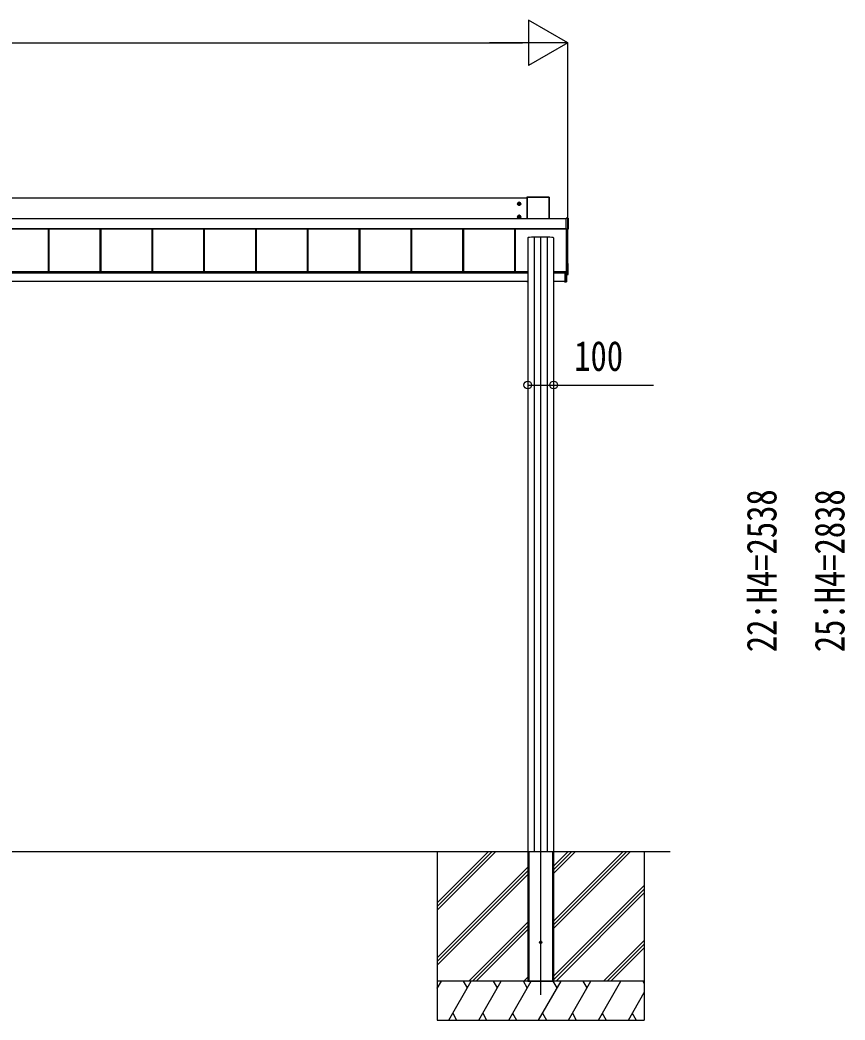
# Model space of a CAD drawing. Units: millimetres, scale not verified. Extents: x -14718 to 14718, y -10395 to 10395.
# Drawn here: x -3617 to -433, y -7998 to -4139 of the extents above; entities that cross this region are included whole.
import ezdxf
from ezdxf.enums import TextEntityAlignment as Align

# ---------------------------------------------------------------- set-up
doc = ezdxf.new("R2010")
doc.units = ezdxf.units.MM
doc.header["$LTSCALE"] = 50
for name, color, linetype in [('0-3_YKK_12', 2, 'Continuous'), ('0-4_YKK_A1', 4, 'Continuous'), ('0-5_YKK_D', 6, 'Continuous')]:
    doc.layers.add(name, color=color, linetype=linetype)
doc.styles.add('ＭＳ ゴシック', font='')
doc.styles.get('ＭＳ ゴシック').set_extended_font_data('MS Gothic')

msp = doc.modelspace()

# ---------------------------------------------------------------- linework, layer by layer
at = {"layer": '0-3_YKK_12'}
msp.add_line((-1607.43, -7900), (-1607.43, -4974.3), dxfattribs=at)
at = {"layer": '0-4_YKK_A1'}
for p, q in [((-1660.43, -4822.65), (-1660.43, -4904.81)), ((-1660.09, -4822.79), (-1660.43, -4822.65)), ((-1660.09, -4904.81), (-1660.09, -4822.79)), ((-1574.93, -4822.15), (-1659.93, -4822.15)), ((-1659.93, -4822.15), (-1659.59, -4822.29)), ((-1659.59, -4822.29), (-1659.59, -4822.78)), ((-1659.59, -4822.29), (-1575.27, -4822.29)), ((-1659.59, -4822.78), (-1659.59, -4904.81)), ((-1575.27, -4822.78), (-1659.59, -4822.78)), ((-1575.27, -4822.29), (-1574.93, -4822.15)), ((-1575.27, -4822.29), (-1575.27, -4822.78)), ((-1575.27, -4904.81), (-1575.27, -4822.78)), ((-1574.43, -4822.65), (-1574.77, -4822.79)), ((-1574.77, -4822.79), (-1574.77, -4904.81)), ((-1574.43, -4904.81), (-1574.43, -4822.65)), ((-1660.43, -4826.37), (-6754.43, -4826.37)), ((-1697.68, -4848.11), (-1683.18, -4848.11)), ((-1692.71, -4847.35), (-1693.43, -4847.35)), ((-1690.43, -4855.36), (-1690.43, -4840.86)), ((-1688.15, -4848.87), (-1687.43, -4848.87)), ((-1697.68, -4898.08), (-1683.18, -4898.08)), ((-1692.71, -4897.32), (-1693.43, -4897.32)), ((-1690.43, -4905.33), (-1690.43, -4890.83)), ((-1688.15, -4898.84), (-1687.43, -4898.84)), ((-6799.93, -4904.81), (-1508.93, -4904.81)), ((-6799.93, -4905.29), (-1508.93, -4905.29)), ((-1507.73, -4903.58), (-1508.93, -4903.58)), ((-1508.93, -4903.73), (-1508.93, -4903.58)), ((-1508.93, -4903.58), (-1508.93, -4903.58)), ((-1507.73, -4903.58), (-1508.93, -4903.58)), ((-1508.93, -4904.21), (-1508.93, -4903.73)), ((-1501.89, -4904.21), (-1508.93, -4904.21)), ((-1507.73, -4903.58), (-1507.73, -4903.58)), ((-1507.13, -4903.57), (-1507.18, -4903.57)), ((-1507.13, -4903.53), (-1501.43, -4903.53)), ((-1507.13, -4903.53), (-1507.13, -4903.57)), ((-1501.89, -4903.73), (-1501.43, -4903.53)), ((-1501.89, -4945.27), (-1501.89, -4904.21)), ((-1500.93, -4904.03), (-1501.39, -4904.23)), ((-1501.39, -4904.23), (-1501.39, -4945.29)), ((-1500.93, -4904.03), (-1500.93, -4946.01)), ((-6799.93, -4944.26), (-1508.93, -4944.26)), ((-6799.93, -4944.78), (-1508.93, -4944.78)), ((-1508.93, -4944.92), (-6799.93, -4944.92)), ((-3508.93, -4944.92), (-3508.93, -5111.15)), ((-3506.33, -4944.92), (-3506.33, -5111.15)), ((-3505.93, -4944.92), (-3505.93, -5111.15)), ((-3308.93, -4944.92), (-3308.93, -5111.15)), ((-3306.33, -4944.92), (-3306.33, -5111.15)), ((-3305.93, -4944.92), (-3305.93, -5111.15)), ((-3108.93, -4944.92), (-3108.93, -5111.15)), ((-3106.33, -4944.92), (-3106.33, -5111.15)), ((-3105.93, -4944.92), (-3105.93, -5111.15)), ((-2908.93, -4944.92), (-2908.93, -5111.15)), ((-2906.33, -4944.92), (-2906.33, -5111.15)), ((-2905.93, -4944.92), (-2905.93, -5111.15)), ((-2708.93, -4944.92), (-2708.93, -5111.15)), ((-2706.33, -4944.92), (-2706.33, -5111.15)), ((-2705.93, -4944.92), (-2705.93, -5111.15)), ((-2508.93, -4944.92), (-2508.93, -5111.15)), ((-2506.33, -4944.92), (-2506.33, -5111.15)), ((-2505.93, -4944.92), (-2505.93, -5111.15)), ((-2308.93, -4944.92), (-2308.93, -5111.15)), ((-2306.33, -4944.92), (-2306.33, -5111.15)), ((-2305.93, -4944.92), (-2305.93, -5111.15)), ((-2108.93, -4944.92), (-2108.93, -5111.15)), ((-2106.33, -4944.92), (-2106.33, -5111.15)), ((-2105.93, -4944.92), (-2105.93, -5111.15)), ((-1908.93, -4944.92), (-1908.93, -5111.15)), ((-1906.33, -4944.92), (-1906.33, -5111.15)), ((-1905.93, -4944.92), (-1905.93, -5111.15)), ((-1708.93, -4944.92), (-1708.93, -5111.15)), ((-1706.33, -4944.92), (-1706.33, -5111.15)), ((-1705.93, -4944.92), (-1705.93, -5111.15)), ((-1632.24, -4977.12), (-1632.24, -7347.5)), ((-1582.62, -4977.12), (-1582.62, -7347.5)), ((-1508.93, -4945.27), (-1501.89, -4945.27)), ((-1508.93, -4945.78), (-1508.93, -4946.33)), ((-1501.89, -4945.78), (-1508.93, -4945.78)), ((-1508.93, -4946.33), (-1507.73, -4946.33)), ((-1508.93, -4946.33), (-1508.93, -4946.33)), ((-1508.93, -4946.33), (-1507.73, -4946.33)), ((-1507.73, -4946.33), (-1507.73, -4946.33)), ((-1507.43, -5118.98), (-1507.43, -4946.34)), ((-1507.13, -4946.39), (-1507.13, -4946.51)), ((-1501.43, -4946.51), (-1507.13, -4946.51)), ((-1502.43, -5118.93), (-1502.43, -4946.51)), ((-1501.89, -4945.27), (-1501.89, -4945.78)), ((-1501.43, -4946.51), (-1501.89, -4945.78)), ((-1501.39, -4945.29), (-1500.93, -4946.01)), ((-1657.43, -4978.86), (-1657.43, -7343.5)), ((-1557.43, -4978.86), (-1557.43, -7343.5)), ((-1501.9, -5078.41), (-1502.43, -5078.38)), ((-1501.43, -5119.97), (-1501.43, -5078.91)), ((-1657.43, -5111.15), (-6697.43, -5111.15)), ((-1657.43, -5113.15), (-6697.43, -5113.15)), ((-1657.43, -5116.02), (-6693.43, -5116.02)), ((-1510.43, -5111.15), (-1557.43, -5111.15)), ((-1514.43, -5113.15), (-1557.43, -5113.15)), ((-1514.43, -5116.02), (-1557.43, -5116.02)), ((-1509.43, -5111.5), (-1514.43, -5111.49)), ((-1514.43, -5115.78), (-1514.43, -5111.49)), ((-1514.43, -5115.78), (-1514.43, -5115.98)), ((-1508.71, -5115.79), (-1514.43, -5115.78)), ((-1514.43, -5116.28), (-1508.23, -5116.29)), ((-1510.93, -5110.76), (-1507.73, -5110.76)), ((-1510.93, -5111.15), (-1510.93, -5110.76)), ((-1510.43, -5111.15), (-1510.43, -5111.44)), ((-1510.43, -5111.44), (-1510.43, -5111.49)), ((-1509.43, -5111.5), (-1509.43, -5110.76)), ((-1508.71, -5113.21), (-1508.71, -5115.79)), ((-1508.71, -5113.21), (-1508.43, -5113.21)), ((-1508.71, -5115.79), (-1508.43, -5115.79)), ((-1508.23, -5115.99), (-1508.23, -5113.01)), ((-1508.23, -5115.99), (-1508.23, -5115.99)), ((-1508.21, -5110.76), (-1508.21, -5112.71)), ((-1508.21, -5112.71), (-1507.93, -5112.71)), ((-1508.21, -5116.29), (-1507.93, -5116.29)), ((-1507.93, -5112.71), (-1507.93, -5110.76)), ((-1507.93, -5116.29), (-1507.93, -5112.71)), ((-1507.93, -5149.38), (-1507.93, -5116.29)), ((-1502.43, -5119.5), (-1507.93, -5119.83)), ((-1507.93, -5121.09), (-1501.9, -5120.71)), ((-1507.93, -5121.09), (-1501.9, -5120.71)), ((-1501.9, -5120.46), (-1507.61, -5120.81)), ((-1507.61, -5120.81), (-1507.61, -5120.86)), ((-1502.93, -5119.48), (-1506.93, -5119.48)), ((-1502.43, -5119.5), (-1502.43, -5118.93)), ((-1501.9, -5120.71), (-1501.9, -5120.46)), ((-1501.9, -5120.71), (-1501.9, -5120.71)), ((-1501.43, -5119.97), (-1501.43, -5120.21)), ((-1658.28, -5147.5), (-6693.43, -5147.5)), ((-1658.43, -5149.68), (-1658.3, -5147.5)), ((-1658.28, -5147.5), (-1657.8, -5147.5)), ((-1657.8, -5147.5), (-1657.93, -5149.68)), ((-1657.43, -5147.5), (-1657.8, -5147.5)), ((-1557.06, -5147.5), (-1557.43, -5147.5)), ((-1557.43, -5149.68), (-1556.93, -5149.68)), ((-1556.93, -5150), (-1557.43, -5150)), ((-1557.06, -5147.5), (-1556.58, -5147.5)), ((-1556.93, -5149.68), (-1557.06, -5147.5)), ((-1556.93, -5150), (-1556.93, -5149.68)), ((-1556.73, -5150), (-1556.93, -5150)), ((-1514.43, -5147.5), (-1556.58, -5147.5)), ((-1556.56, -5147.5), (-1556.43, -5149.68)), ((-1514.43, -5150.06), (-1508.21, -5149.68)), ((-1514.43, -5149.76), (-1514.43, -5150.06)), ((-1507.93, -5149.38), (-1508.21, -5149.38)), ((-11957.43, -7347.5), (-1107.43, -7347.5)), ((-2007.43, -7347.5), (-2007.43, -7997.5)), ((-2007.43, -7574.13), (-1780.8, -7347.5)), ((-2007.43, -7545.85), (-1809.08, -7347.5)), ((-2007.43, -7559.99), (-1795, -7347.56)), ((-1657.43, -7343.5), (-1657.43, -7847.5)), ((-1657.43, -7347.5), (-1657.13, -7347.5)), ((-1657.43, -7347.5), (-1657.43, -7847.5)), ((-1657.13, -7347.5), (-1557.73, -7347.5)), ((-1654.93, -7347.5), (-1654.93, -7847.5)), ((-1653.43, -7347.5), (-1653.43, -7847.5)), ((-1561.43, -7347.5), (-1561.43, -7847.5)), ((-1559.93, -7347.5), (-1559.93, -7847.5)), ((-1557.43, -7343.5), (-1557.43, -7847.5)), ((-1557.43, -7347.5), (-1557.43, -7847.5)), ((-1557.43, -7432.5), (-1472.43, -7347.5)), ((-1557.43, -7418.36), (-1486.57, -7347.5)), ((-1557.43, -7404.21), (-1500.72, -7347.5)), ((-1557.43, -7644.63), (-1260.34, -7347.54)), ((-1557.43, -7630.49), (-1274.48, -7347.54)), ((-1557.43, -7616.35), (-1288.62, -7347.54)), ((-1207.43, -7347.5), (-1207.43, -7997.5)), ((-2007.43, -7757.98), (-1657.43, -7407.98)), ((-2007.43, -7772.12), (-1657.43, -7422.12)), ((-2007.43, -7786.26), (-1657.43, -7436.26)), ((-1557.43, -7828.48), (-1207.43, -7478.48)), ((-1557.43, -7842.62), (-1207.43, -7492.62)), ((-1548.17, -7847.5), (-1207.43, -7506.76)), ((-1884.82, -7847.5), (-1657.43, -7620.11)), ((-1870.68, -7847.5), (-1657.43, -7634.25)), ((-1856.54, -7847.5), (-1657.43, -7648.4)), ((-1364.32, -7847.5), (-1207.43, -7690.61)), ((-1350.18, -7847.5), (-1207.43, -7704.75)), ((-1336.04, -7847.5), (-1207.43, -7718.89)), ((-1672.69, -7847.5), (-1657.43, -7832.24)), ((-1207.43, -7847.5), (-2007.43, -7847.5)), ((-2007.43, -7876.44), (-1990.72, -7847.5)), ((-1207.43, -7847.5), (-2007.43, -7847.5)), ((-2005.72, -7873.48), (-2007.43, -7870.52)), ((-1961.85, -7997.5), (-1875.25, -7847.5)), ((-1890.25, -7873.48), (-1905.25, -7847.5)), ((-1846.38, -7997.5), (-1759.78, -7847.5)), ((-1774.78, -7873.48), (-1789.78, -7847.5)), ((-1730.91, -7997.5), (-1644.31, -7847.5)), ((-1659.31, -7873.48), (-1674.31, -7847.5)), ((-1657.43, -7847.5), (-1557.43, -7847.5)), ((-1615.44, -7997.5), (-1528.84, -7847.5)), ((-1543.84, -7873.48), (-1558.84, -7847.5)), ((-1499.97, -7997.5), (-1413.37, -7847.5)), ((-1428.37, -7873.48), (-1443.37, -7847.5)), ((-1384.5, -7997.5), (-1297.9, -7847.5)), ((-1207.43, -7856.16), (-1212.43, -7847.5)), ((-1269.03, -7997.5), (-1207.43, -7890.8)), ((-1946.86, -7971.52), (-1931.86, -7997.5)), ((-1831.39, -7971.52), (-1816.39, -7997.5)), ((-1715.92, -7971.52), (-1700.92, -7997.5)), ((-1600.44, -7971.52), (-1585.44, -7997.5)), ((-1484.98, -7971.52), (-1469.98, -7997.5)), ((-1369.5, -7971.52), (-1354.51, -7997.5)), ((-1254.03, -7971.52), (-1239.04, -7997.5)), ((-2007.43, -7997.5), (-1207.43, -7997.5))]:
    msp.add_line(p, q, dxfattribs=at)
for points in [[(-1690.43, -4842.34), (-1695.43, -4845.22), (-1695.43, -4851), (-1690.43, -4853.88), (-1685.43, -4851), (-1685.43, -4845.22)], [(-1690.43, -4892.31), (-1695.43, -4895.19), (-1695.43, -4900.97), (-1690.43, -4903.85), (-1685.43, -4900.97), (-1685.43, -4895.19)]]:
    msp.add_lwpolyline(points, close=True, dxfattribs=at)
for points in [[(-1693.43, -4847.35), (-1693.43, -4848.87), (-1692.71, -4848.87)], [(-1689.67, -4845.83), (-1689.67, -4845.11), (-1691.19, -4845.11), (-1691.19, -4845.83)], [(-1691.19, -4850.39), (-1691.19, -4851.11), (-1689.67, -4851.11), (-1689.67, -4850.39)], [(-1687.43, -4848.87), (-1687.43, -4847.35), (-1688.15, -4847.35)], [(-1693.43, -4897.32), (-1693.43, -4898.84), (-1692.71, -4898.84)], [(-1689.67, -4895.8), (-1689.67, -4895.08), (-1691.19, -4895.08), (-1691.19, -4895.8)], [(-1691.19, -4900.36), (-1691.19, -4901.08), (-1689.67, -4901.08), (-1689.67, -4900.36)], [(-1687.43, -4898.84), (-1687.43, -4897.32), (-1688.15, -4897.32)], [(-1508.93, -4903.73), (-1501.89, -4903.73), (-1501.89, -4904.21)], [(-1508.93, -4945.78), (-1508.93, -4945.27), (-1508.93, -4904.21)], [(-1508.25, -5115.99), (-1514.43, -5115.98), (-1514.43, -5116.28), (-1514.43, -5149.76)], [(-1508.21, -5116.29), (-1508.21, -5149.38), (-1514.43, -5149.76)], [(-1508.43, -5115.81), (-1508.43, -5115.79), (-1508.43, -5113.21)], [(-1508.23, -5115.99), (-1508.23, -5115.99), (-1508.24, -5115.99)], [(-1657.43, -5150), (-1657.93, -5150), (-1658.13, -5150)], [(-1657.93, -5150), (-1657.93, -5149.68), (-1657.43, -5149.68)], [(-1657.13, -7347.5), (-1557.73, -7347.5), (-1557.43, -7347.5)]]:
    msp.add_lwpolyline(points, dxfattribs=at)
for centre, radius in [((-1690.43, -4848.11), 6.25), ((-1690.43, -4848.11), 5), ((-1690.43, -4898.08), 6.25), ((-1690.43, -4898.08), 5), ((-1607.43, -7697.5), 5)]:
    msp.add_circle(centre, radius, dxfattribs=at)
for centre, radius, start, end in [((-1659.59, -4822.79), 0.5, 90.15046, 179.81463), ((-1659.71, -4826.89), 4.12, 88.40447, 95.35624), ((-1575.27, -4822.79), 0.5, 0.18537, 89.84954), ((-1575.15, -4826.89), 4.12, 84.64376, 91.59553), ((-1690.43, -4848.11), 5.58, 153.74848, 206.25152), ((-1690.43, -4848.11), 5.58, 93.74848, 146.25152), ((-1690.43, -4848.11), 5.58, 213.74848, 266.25152), ((-1692.71, -4845.83), 1.52, 270, 0), ((-1692.71, -4850.39), 1.52, 0, 90), ((-1690.43, -4848.11), 5.58, 33.74848, 86.25152), ((-1690.43, -4848.11), 5.58, 273.74848, 326.25152), ((-1688.15, -4845.83), 1.52, 180, 270), ((-1688.15, -4850.39), 1.52, 90, 180), ((-1690.43, -4848.11), 5.58, 333.74848, 26.25152), ((-1690.43, -4898.08), 5.58, 153.74848, 206.25152), ((-1690.43, -4898.08), 5.58, 93.74848, 146.25152), ((-1692.71, -4895.8), 1.52, 270, 0), ((-1692.71, -4900.36), 1.52, 0, 90), ((-1690.43, -4898.08), 5.58, 33.74848, 86.25152), ((-1688.15, -4895.8), 1.52, 180, 270), ((-1688.15, -4900.36), 1.52, 90, 180), ((-1690.43, -4898.08), 5.58, 333.74848, 26.25152), ((-1690.43, -4898.08), 5.58, 213.74848, 266.25152), ((-1690.43, -4898.08), 5.58, 273.74848, 326.25152), ((-1507.29, -4902.17), 1.41, 271.33232, 274.49739), ((-1501.89, -4904.23), 0.5, 0.18537, 89.84954), ((-1501.78, -4908.33), 4.12, 84.64376, 91.59553), ((-1507.64, -4948.95), 2.62, 81.42612, 92.09097), ((-1507.13, -4946.09), 0.301, 243.24083, 270.00691), ((-1501.78, -4949.39), 4.12, 84.64376, 91.59553), ((-1501.89, -4945.28), 0.502, 270.31408, 359.651), ((-1501.93, -5078.91), 0.5, 0.01604, 86.51881), ((-1508.64, -5117.78), 1.98, 83.79926, 91.95127), ((-1508.25, -5116.29), 0.3, 87.77338, 89.77816), ((-1508.25, -5116.14), 0.141, 85.77463, 89.9759), ((-1509.48, -5116.22), 1.25, 356.45735, 10.27369), ((-1509.44, -5116.17), 1.21, 354.17006, 8.37745), ((-1509.56, -5112.78), 1.35, 350.09675, 2.91202), ((-1508.23, -5112.71), 0.3, 269.98255, 359.98254), ((-1508.23, -5116.29), 0.3, 0, 89.87763), ((-1509.43, -5116.22), 1.22, 356.27163, 10.47203), ((-1507.63, -5120.51), 0.3, 180.0189, 273.51595), ((-1507.63, -5120.56), 0.3, 180.0189, 273.51595), ((-1507.73, -5110.46), 0.3, 269.98255, 359.98252), ((-1506.93, -5118.98), 0.5, 180.01746, 270.01745), ((-1502.93, -5118.98), 0.5, 269.98255, 359.98254), ((-1501.93, -5119.97), 0.5, 273.48119, 359.98396), ((-1501.93, -5120.21), 0.5, 273.6197, 0), ((-1501.93, -5120.21), 0.5, 273.48119, 359.98396), ((-1658.13, -5149.7), 0.3, 176.5, 270), ((-1556.73, -5149.7), 0.3, 270, 3.5), ((-1508.23, -5149.38), 0.3, 273.5, 0), ((-1509.44, -5149.53), 1.24, 353.06854, 6.93146)]:
    msp.add_arc(centre, radius, start, end, dxfattribs=at)
for centre, major_axis, ratio, start_param, end_param in [((-1659.93, -4822.65), (0.382, -0.325), 0.996231, 2.2770247, 3.8440941), ((-1574.93, -4822.65), (0.382, 0.325), 0.996231, 5.5806839, 7.1477533), ((-1507.73, -4903.57), (0.6, 0), 0.026226, 4.712389, 5.6461648), ((-1507.13, -4903.83), (0, 0.3), 0.998743, 6.2831853, 6.8214342), ((-1507.73, -4903.57), (0.6, 0), 0.026226, 5.6461648, 6.2831853), ((-1501.43, -4904.03), (0.382, 0.325), 0.996231, 5.5806839, 7.1477533), ((-1607.43, -4978.86), (50, 0), 0.04, 6.2831853, 9.424778), ((-1507.73, -4946.39), (0.6, 0), 0.096025, 6.2831853, 7.8539816), ((-1507.13, -4946.21), (0, 0.3), 0.998743, 2.0534275, 3.1415927), ((-1501.43, -4946.01), (0.382, -0.325), 0.996231, 5.4186173, 6.9856867), ((-1508.21, -5113.21), (-0.301, 0.4), 0.997782, 5.6362522, 7.2070486), ((-1508.73, -5115.79), (-0.001, 0.2), 0.09157, 4.6769241, 4.7117655), ((-1508.23, -5115.79), (0.482, 0.007), 0.414889, 3.1353871, 4.6694768), ((-1508.23, -5113.21), (-0.108, 0.169), 0.994155, 5.7105836, 7.28138), ((-1508.23, -5115.79), (0.145, 0.15), 0.921201, 2.3804184, 3.9145081), ((-1508.21, -5115.79), (-0.301, 0.4), 0.997782, 2.4579529, 2.4946596), ((-1508.21, -5120.89), (0.6, 0.037), 0.034769, 5.198958, 6.2810574), ((-1657.93, -5149.7), (0.5, -0.018), 0.036539, 1.5736281, 3.1406975), ((-1556.93, -5149.7), (0.5, 0.018), 0.036539, 0.0008951, 1.5679645)]:
    msp.add_ellipse(centre, major_axis=major_axis, ratio=ratio, start_param=start_param, end_param=end_param, dxfattribs=at)
at = {"layer": '0-5_YKK_D'}
for p, q in [((-1502.43, -4226.37), (-1653.99, -4138.87)), ((-1653.99, -4138.87), (-1653.99, -4313.87)), ((-11937.43, -4226.37), (-1677.43, -4226.37)), ((-1502.43, -4226.37), (-1805.54, -4226.37)), ((-1502.43, -4226.37), (-1653.99, -4313.87)), ((-1502.43, -4945.51), (-1502.43, -4225.37))]:
    msp.add_line(p, q, dxfattribs=at)
msp.add_lwpolyline([(-1657.43, -5547.5), (-1557.43, -5547.5), (-1172.33, -5547.5)], dxfattribs=at)
for centre in [(-1657.43, -5547.5), (-1557.43, -5547.5)]:
    msp.add_circle(centre, 14.88, dxfattribs=at)

# ---------------------------------------------------------------- texts
at = {"layer": '0-5_YKK_D', "style": 'ＭＳ ゴシック', "width": 0.8}
msp.add_text('100', height=115.5, dxfattribs=at).set_placement((-1477.93, -5527.5), align=Align.BOTTOM_LEFT)
for s, p in [('22:H4=2538', (-662.43, -6578.3)), ('25:H4=2838', (-399.93, -6578.3))]:
    msp.add_text(s, height=115.5, rotation=90, dxfattribs=at).set_placement(p, align=Align.BOTTOM_LEFT)

doc.saveas('drawing.dxf')
